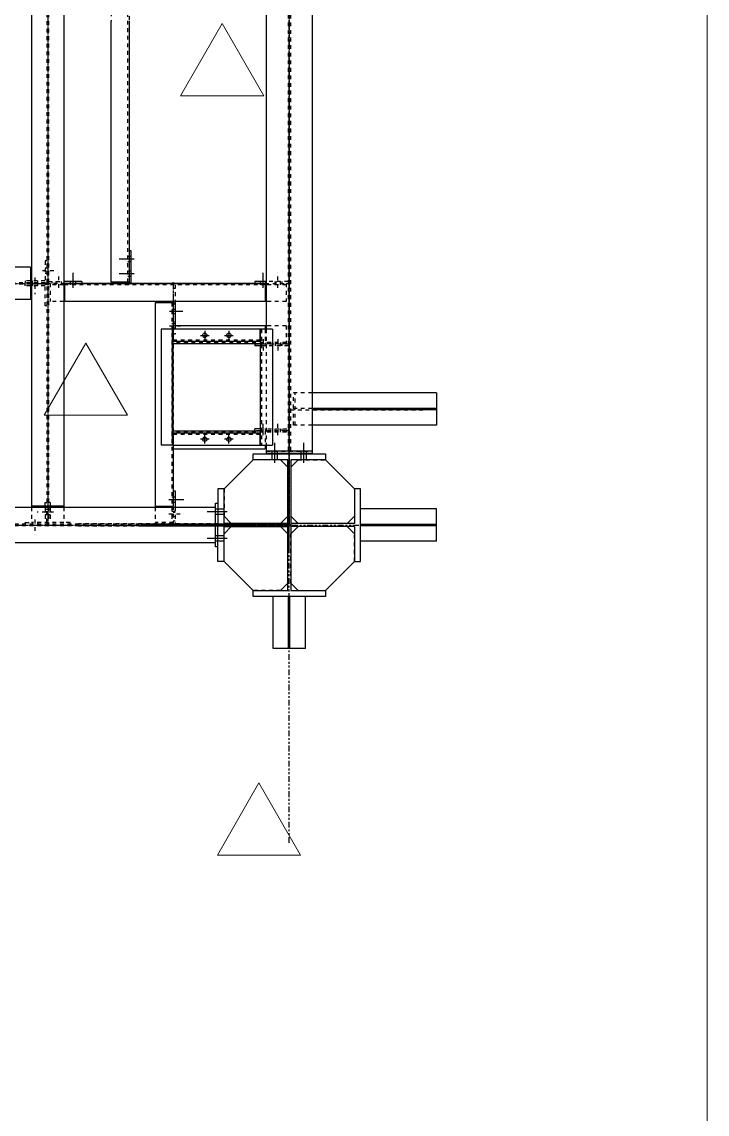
# Model space of a CAD drawing. Header units: inches. Extents: x 209270 to 234360, y -180214 to -150194.
# Drawn here: x 230814 to 234360, y -170061 to -164412 of the extents above; entities that cross this region are included whole.
import ezdxf

# ---------------------------------------------------------------- set-up
doc = ezdxf.new("R2010")
doc.units = ezdxf.units.IN
doc.header["$LTSCALE"] = 10
doc.header["$MEASUREMENT"] = 0
for name, pattern in [('CENTER', [2, 1.25, -0.25, 0.25, -0.25]), ('DXK_LINE_DOT2', [3.9198, 1.9599, -1.9599]), ('DXK_LINE_DOT5', [7.8785, 2.979, -0.9799, 0.9799, -0.9799, 0.9799, -0.9799])]:
    doc.linetypes.add(name, pattern=pattern)
for name, color, linetype in [('_STR_0', 2, 'Continuous'), ('_STR_1', 2, 'Continuous'), ('_STR_2', 2, 'Continuous'), ('_STR_4', 2, 'Continuous')]:
    doc.layers.add(name, color=color, linetype=linetype)
doc.layers.add('AM_VIEWS', color=1, linetype='Continuous', lineweight=0)
doc.layers.add('REV-C', color=3, linetype='Continuous', lineweight=18)

# ---------------------------------------------------------------- blocks, each defined once
blk = doc.blocks.new('A$Ca106b763')
at = {"layer": 'REV-C'}
blk.add_lwpolyline([(0, 373.2), (-215.5, 0), (215.5, 0)], close=True, dxfattribs=at)
blk = doc.blocks.new('GridLine-116860372-154899 - 114867')
at = {"layer": '_STR_2', "linetype": 'DXK_LINE_DOT5'}
blk.add_line((232197.6, -168657.1), (232197.6, -164889.2), dxfattribs=at)
blk = doc.blocks.new('GridLine-116860372-116904 - 114867')
at = {"layer": '_STR_2', "linetype": 'DXK_LINE_DOT5'}
blk.add_line((232197.6, -167130.5), (232197.6, -151923.3), dxfattribs=at)
blk = doc.blocks.new('GridLine-116860372-116905 - 114867')
at = {"layer": '_STR_2', "linetype": 'DXK_LINE_DOT5'}
blk.add_line((210782.4, -167014.2), (232759.1, -167014.2), dxfattribs=at)
blk = doc.blocks.new('Part-116860372-149982 - 114867')
at = {"layer": '_STR_1', "linetype": 'DXK_LINE_DOT2'}
blk.add_line((232566.3, -167097.4), (232566.3, -166930.9), dxfattribs=at)
at = {"layer": '_STR_2', "linetype": 'Continuous'}
for p, q in [((232960.1, -166930.9), (232566.3, -166930.9)), ((232960.1, -167097.4), (232960.1, -166930.9)), ((232960.1, -167010.6), (232566.3, -167010.6)), ((232960.1, -167017.7), (232566.3, -167017.7)), ((232897.6, -167017.7), (232897.6, -167010.6)), ((232960.1, -167097.4), (232566.3, -167097.4))]:
    blk.add_line(p, q, dxfattribs=at)
blk = doc.blocks.new('Part-116860372-114919 - 114867')
at = {"layer": '_STR_4', "linetype": 'Continuous'}
blk.add_hatch(color=256, dxfattribs=at).paths.add_polyline_path([(232197.6, -167019.2, -1), (232197.6, -167009.2, -1)])
at = {"layer": '_STR_2', "linetype": 'Continuous'}
for p, q in [((232010.1, -166645.4), (232385.1, -166645.4)), ((232010.1, -166676.7), (232010.1, -166645.4)), ((232189.4, -166676.7), (232010.1, -166676.7)), ((232189.4, -167351.7), (232189.4, -166676.7)), ((232385.1, -166676.7), (232205.7, -166676.7)), ((232205.7, -166676.7), (232205.7, -167351.7)), ((232385.1, -166645.4), (232385.1, -166676.7)), ((232010.1, -167382.9), (232010.1, -167351.7)), ((232010.1, -167351.7), (232189.4, -167351.7)), ((232205.7, -167351.7), (232385.1, -167351.7)), ((232385.1, -167351.7), (232385.1, -167382.9)), ((232385.1, -167382.9), (232010.1, -167382.9))]:
    blk.add_line(p, q, dxfattribs=at)
at = {"layer": '_STR_4', "linetype": 'CENTER'}
blk.add_line((232197.6, -167014.2), (232197.6, -167014.2), dxfattribs=at)
at = {"layer": '_STR_4', "linetype": 'Continuous'}
blk.add_circle((232197.6, -167014.2), 5, dxfattribs=at)
blk = doc.blocks.new('Part-116860372-114920 - 114867')
at = {"layer": '_STR_1', "linetype": 'DXK_LINE_DOT2'}
for p, q in [((231828.8, -167007.9), (231828.8, -167020.4)), ((232189.4, -167022.3), (232189.4, -167006))]:
    blk.add_line(p, q, dxfattribs=at)
at = {"layer": '_STR_2', "linetype": 'Continuous'}
for p, q in [((231860.1, -166826.7), (231828.8, -166826.7)), ((231828.8, -166826.7), (231828.8, -167007.9)), ((231860.1, -167006), (231860.1, -166826.7)), ((231828.8, -167201.7), (231828.8, -167020.4)), ((232189.4, -167006), (231860.1, -167006)), ((231860.1, -167201.7), (231860.1, -167022.3)), ((231860.1, -167022.3), (232189.4, -167022.3)), ((231860.1, -167201.7), (231828.8, -167201.7))]:
    blk.add_line(p, q, dxfattribs=at)
blk = doc.blocks.new('Part-116860372-114921 - 114867')
at = {"layer": '_STR_1', "linetype": 'DXK_LINE_DOT2'}
blk.add_line((232205.7, -167006), (232205.7, -167022.3), dxfattribs=at)
at = {"layer": '_STR_2', "linetype": 'Continuous'}
for p, q in [((232566.3, -166826.7), (232535.1, -166826.7)), ((232535.1, -166826.7), (232535.1, -167006)), ((232566.3, -167201.7), (232566.3, -166826.7)), ((232535.1, -167006), (232205.7, -167006)), ((232535.1, -167022.3), (232205.7, -167022.3)), ((232535.1, -167022.3), (232535.1, -167201.7)), ((232535.1, -167022.3), (232535.1, -167022.3)), ((232535.1, -167201.7), (232566.3, -167201.7))]:
    blk.add_line(p, q, dxfattribs=at)
blk = doc.blocks.new('Part-116860372-114922 - 114867')
at = {"layer": '_STR_4', "linetype": 'Continuous'}
for points in [[(228447.6, -167019.2, -1), (228447.6, -167009.2, -1)], [(232197.6, -167019.2, -1), (232197.6, -167009.2, -1)]]:
    blk.add_hatch(color=256, dxfattribs=at).paths.add_polyline_path(points)
at = {"layer": '_STR_1', "linetype": 'DXK_LINE_DOT2'}
for p, q in [((228830.1, -166922.7), (228830.1, -167020.4)), ((231815.1, -167010.2), (228830.1, -167010.2)), ((231815.1, -167018.1), (228830.1, -167018.1)), ((231815.1, -167020.4), (231815.1, -167007.9))]:
    blk.add_line(p, q, dxfattribs=at)
at = {"layer": '_STR_2', "linetype": 'Continuous'}
for p, q in [((228830.1, -166922.7), (228830.1, -167007.9)), ((231815.1, -166922.7), (228830.1, -166922.7)), ((231815.1, -167007.9), (231815.1, -166922.7)), ((228830.1, -167020.4), (228830.1, -167105.7)), ((231815.1, -167105.7), (231815.1, -167020.4)), ((231815.1, -167105.7), (228830.1, -167105.7))]:
    blk.add_line(p, q, dxfattribs=at)
at = {"layer": '_STR_4', "linetype": 'CENTER'}
blk.add_line((228447.6, -167014.2), (232197.6, -167014.2), dxfattribs=at)
at = {"layer": '_STR_4', "linetype": 'Continuous'}
for centre in [(228447.6, -167014.2), (232197.6, -167014.2)]:
    blk.add_circle(centre, 5, dxfattribs=at)
blk = doc.blocks.new('Bolt-116860372-115338 - 114867')
at = {"layer": '_STR_1', "linetype": 'DXK_LINE_DOT2'}
for p, q in [((230934, -165684.4), (230944, -165684.4)), ((230944, -165684.4), (230951.1, -165684.4)), ((230920.1, -165698.1), (230998.8, -165698.1)), ((230934, -165711.9), (230944, -165711.9)), ((230944, -165711.9), (230951.1, -165711.9))]:
    blk.add_line(p, q, dxfattribs=at)
blk = doc.blocks.new('Bolt-116860372-115841 - 114867')
at = {"layer": '_STR_2', "linetype": 'Continuous'}
for p, q in [((231369.4, -165625.4), (231362.3, -165625.4)), ((231379.4, -165625.4), (231369.4, -165625.4)), ((231395.7, -165639.2), (231316.9, -165639.2)), ((231369.4, -165652.9), (231362.3, -165652.9)), ((231379.4, -165652.9), (231369.4, -165652.9)), ((231395.7, -165714.2), (231316.9, -165714.2)), ((231369.4, -165700.4), (231362.3, -165700.4)), ((231369.4, -165727.9), (231362.3, -165727.9)), ((231379.4, -165700.4), (231369.4, -165700.4)), ((231379.4, -165727.9), (231369.4, -165727.9))]:
    blk.add_line(p, q, dxfattribs=at)
blk = doc.blocks.new('Part-116860372-114999 - 114867')
at = {"layer": '_STR_4', "linetype": 'Continuous'}
for points in [[(230947.6, -164006.7, -1), (230947.6, -163996.7, -1)], [(230947.6, -167019.2, -1), (230947.6, -167009.2, -1)]]:
    blk.add_hatch(color=256, dxfattribs=at).paths.add_polyline_path(points)
at = {"layer": '_STR_1', "linetype": 'DXK_LINE_DOT2'}
for p, q in [((230864.3, -164015.9), (230864.3, -164120.4)), ((231030.8, -164015.9), (230864.3, -164015.9)), ((230944, -164015.9), (230944, -166916.4)), ((230951.1, -164015.9), (230951.1, -166916.4)), ((231030.8, -164015.9), (231030.8, -164105.2)), ((230982.6, -164111.5), (230864.3, -164111.5)), ((230864.3, -166922.7), (230864.3, -167000.2)), ((230944, -167000.2), (230944, -166922.7)), ((230951.1, -166922.7), (230951.1, -167000.2)), ((231030.8, -166922.7), (231030.8, -167000.2)), ((231030.8, -167000.2), (230864.3, -167000.2))]:
    blk.add_line(p, q, dxfattribs=at)
at = {"layer": '_STR_2', "linetype": 'Continuous'}
for p, q in [((230864.3, -164120.4), (230864.3, -166922.7)), ((231030.8, -164111.5), (230982.6, -164111.5)), ((231030.8, -164105.2), (231030.8, -166922.7)), ((231030.8, -166916.4), (230864.3, -166916.4)), ((230944, -166916.4), (230944, -166922.7)), ((230951.1, -166916.4), (230951.1, -166922.7))]:
    blk.add_line(p, q, dxfattribs=at)
at = {"layer": '_STR_4', "linetype": 'CENTER'}
blk.add_line((230947.6, -164001.7), (230947.6, -167014.2), dxfattribs=at)
at = {"layer": '_STR_4', "linetype": 'Continuous'}
for centre in [(230947.6, -164001.7), (230947.6, -167014.2)]:
    blk.add_circle(centre, 5, dxfattribs=at)
blk = doc.blocks.new('Part-116860372-115005 - 114867')
at = {"layer": '_STR_4', "linetype": 'Continuous'}
blk.add_hatch(color=256, dxfattribs=at).paths.add_polyline_path([(232197.6, -167019.2, -1), (232197.6, -167009.2, -1)])
at = {"layer": '_STR_1', "linetype": 'DXK_LINE_DOT2'}
for p, q in [((232191.7, -158613.4), (232191.7, -166631.7)), ((232203.4, -158613.4), (232203.4, -166631.7)), ((232078.8, -166001.7), (232078.8, -166601.7))]:
    blk.add_line(p, q, dxfattribs=at)
at = {"layer": '_STR_2', "linetype": 'Continuous'}
for p, q in [((232078.8, -164120.4), (232078.8, -166001.7)), ((232316.3, -164120.4), (232316.3, -166631.7)), ((232078.8, -166601.7), (232078.8, -166631.7)), ((232316.3, -166631.7), (232078.8, -166631.7))]:
    blk.add_line(p, q, dxfattribs=at)
at = {"layer": '_STR_4', "linetype": 'CENTER'}
blk.add_line((232197.6, -158264.2), (232197.6, -167014.2), dxfattribs=at)
at = {"layer": '_STR_4', "linetype": 'Continuous'}
blk.add_circle((232197.6, -167014.2), 5, dxfattribs=at)
blk = doc.blocks.new('Part-116860372-115019 - 114867')
at = {"layer": '_STR_4', "linetype": 'Continuous'}
for points in [[(229697.6, -165769.2, -1), (229697.6, -165759.2, -1)], [(230947.6, -165769.2, -1), (230947.6, -165759.2, -1)]]:
    blk.add_hatch(color=256, dxfattribs=at).paths.add_polyline_path(points)
at = {"layer": '_STR_1', "linetype": 'DXK_LINE_DOT2'}
for p, q in [((230478.7, -165680.9), (230041.2, -165680.9)), ((229711.1, -165760.6), (229711.1, -165767.7)), ((229780.8, -165760.6), (229711.1, -165760.6)), ((229780.8, -165767.7), (229711.1, -165767.7)), ((230858.1, -165760.6), (229787.1, -165760.6)), ((230858.1, -165767.7), (229787.1, -165767.7)), ((230934, -165760.6), (230864.3, -165760.6)), ((230934, -165767.7), (230864.3, -165767.7)), ((230934, -165760.6), (230934, -165767.7)), ((230478.7, -165847.4), (230041.2, -165847.4))]:
    blk.add_line(p, q, dxfattribs=at)
at = {"layer": '_STR_2', "linetype": 'Continuous'}
for p, q in [((229787.1, -165680.9), (229787.1, -165847.4)), ((230041.2, -165680.9), (229787.1, -165680.9)), ((230858.1, -165680.9), (230478.7, -165680.9)), ((230858.1, -165680.9), (230858.1, -165847.4)), ((229787.1, -165760.6), (229780.8, -165760.6)), ((229787.1, -165767.7), (229780.8, -165767.7)), ((230864.3, -165760.6), (230858.1, -165760.6)), ((230864.3, -165767.7), (230858.1, -165767.7)), ((230041.2, -165847.4), (229787.1, -165847.4)), ((230858.1, -165847.4), (230478.7, -165847.4))]:
    blk.add_line(p, q, dxfattribs=at)
at = {"layer": '_STR_4', "linetype": 'CENTER'}
blk.add_line((229697.6, -165764.2), (230947.6, -165764.2), dxfattribs=at)
at = {"layer": '_STR_4', "linetype": 'Continuous'}
for centre in [(229697.6, -165764.2), (230947.6, -165764.2)]:
    blk.add_circle(centre, 5, dxfattribs=at)
blk = doc.blocks.new('Bolt-116860372-115392 - 114867')
at = {"layer": '_STR_2', "linetype": 'Continuous'}
for p, q in [((232108.8, -166644.2), (232108.8, -166631.7)), ((232108.8, -166644.2), (232108.8, -166631.7)), ((232108.8, -166644.2), (232108.8, -166631.7)), ((232108.8, -166644.2), (232108.8, -166631.7)), ((232108.8, -166644.2), (232108.8, -166631.7)), ((232108.8, -166644.2), (232108.8, -166631.7)), ((232122.6, -166692.9), (232122.6, -166589.2)), ((232122.6, -166692.9), (232122.6, -166589.2)), ((232122.6, -166692.9), (232122.6, -166589.2)), ((232122.6, -166692.9), (232122.6, -166589.2)), ((232122.6, -166692.9), (232122.6, -166589.2)), ((232122.6, -166692.9), (232122.6, -166589.2)), ((232136.3, -166644.2), (232136.3, -166631.7)), ((232136.3, -166644.2), (232136.3, -166631.7)), ((232136.3, -166644.2), (232136.3, -166631.7)), ((232136.3, -166644.2), (232136.3, -166631.7)), ((232136.3, -166644.2), (232136.3, -166631.7)), ((232136.3, -166644.2), (232136.3, -166631.7)), ((232258.8, -166644.2), (232258.8, -166631.7)), ((232258.8, -166644.2), (232258.8, -166631.7)), ((232258.8, -166644.2), (232258.8, -166631.7)), ((232258.8, -166644.2), (232258.8, -166631.7)), ((232258.8, -166644.2), (232258.8, -166631.7)), ((232258.8, -166644.2), (232258.8, -166631.7)), ((232272.6, -166692.9), (232272.6, -166589.2)), ((232272.6, -166692.9), (232272.6, -166589.2)), ((232272.6, -166692.9), (232272.6, -166589.2)), ((232272.6, -166692.9), (232272.6, -166589.2)), ((232272.6, -166692.9), (232272.6, -166589.2)), ((232272.6, -166692.9), (232272.6, -166589.2)), ((232286.3, -166644.2), (232286.3, -166631.7)), ((232286.3, -166644.2), (232286.3, -166631.7)), ((232286.3, -166644.2), (232286.3, -166631.7)), ((232286.3, -166644.2), (232286.3, -166631.7)), ((232286.3, -166644.2), (232286.3, -166631.7)), ((232286.3, -166644.2), (232286.3, -166631.7)), ((232108.8, -166676.7), (232108.8, -166645.4)), ((232108.8, -166676.7), (232108.8, -166645.4)), ((232108.8, -166676.7), (232108.8, -166645.4)), ((232108.8, -166676.7), (232108.8, -166645.4)), ((232108.8, -166676.7), (232108.8, -166645.4)), ((232108.8, -166676.7), (232108.8, -166645.4)), ((232136.3, -166676.7), (232136.3, -166645.4)), ((232136.3, -166676.7), (232136.3, -166645.4)), ((232136.3, -166676.7), (232136.3, -166645.4)), ((232136.3, -166676.7), (232136.3, -166645.4)), ((232136.3, -166676.7), (232136.3, -166645.4)), ((232136.3, -166676.7), (232136.3, -166645.4)), ((232258.8, -166676.7), (232258.8, -166645.4)), ((232258.8, -166676.7), (232258.8, -166645.4)), ((232258.8, -166676.7), (232258.8, -166645.4)), ((232258.8, -166676.7), (232258.8, -166645.4)), ((232258.8, -166676.7), (232258.8, -166645.4)), ((232258.8, -166676.7), (232258.8, -166645.4)), ((232286.3, -166676.7), (232286.3, -166645.4)), ((232286.3, -166676.7), (232286.3, -166645.4)), ((232286.3, -166676.7), (232286.3, -166645.4)), ((232286.3, -166676.7), (232286.3, -166645.4)), ((232286.3, -166676.7), (232286.3, -166645.4)), ((232286.3, -166676.7), (232286.3, -166645.4))]:
    blk.add_line(p, q, dxfattribs=at)
blk = doc.blocks.new('Part-116860372-115027 - 114867')
at = {"layer": '_STR_4', "linetype": 'Continuous'}
for points in [[(230947.6, -165769.2, -1), (230947.6, -165759.2, -1)], [(232197.6, -165769.2, -1), (232197.6, -165759.2, -1)]]:
    blk.add_hatch(color=256, dxfattribs=at).paths.add_polyline_path(points)
at = {"layer": '_STR_1', "linetype": 'DXK_LINE_DOT2'}
for p, q in [((230961.1, -165764.2), (230961.1, -165857.9)), ((231037.1, -165764.2), (230961.1, -165764.2)), ((231030.8, -165771.3), (230961.1, -165771.3)), ((232072.6, -165771.3), (231037.1, -165771.3)), ((232072.6, -165764.2), (232181.7, -165764.2)), ((232181.7, -165771.3), (232078.8, -165771.3)), ((232181.7, -165764.2), (232181.7, -165857.9)), ((231030.8, -165857.9), (230961.1, -165857.9)), ((232181.7, -165857.9), (232078.8, -165857.9))]:
    blk.add_line(p, q, dxfattribs=at)
at = {"layer": '_STR_2', "linetype": 'Continuous'}
for p, q in [((231037.1, -165771.3), (231030.8, -165771.3)), ((232072.6, -165764.2), (231037.1, -165764.2)), ((231037.1, -165857.9), (231037.1, -165764.2)), ((232072.6, -165764.2), (232072.6, -165857.9)), ((232078.8, -165771.3), (232072.6, -165771.3)), ((232078.8, -165857.9), (231030.8, -165857.9))]:
    blk.add_line(p, q, dxfattribs=at)
at = {"layer": '_STR_4', "linetype": 'CENTER'}
for p, q in [((230947.6, -165764.2), (230961.1, -165764.2)), ((231037.1, -165764.2), (232072.6, -165764.2)), ((232181.7, -165764.2), (232197.6, -165764.2))]:
    blk.add_line(p, q, dxfattribs=at)
at = {"layer": '_STR_4', "linetype": 'Continuous'}
for centre in [(230947.6, -165764.2), (232197.6, -165764.2)]:
    blk.add_circle(centre, 5, dxfattribs=at)
blk = doc.blocks.new('Part-116860372-115028 - 114867')
at = {"layer": '_STR_4', "linetype": 'Continuous'}
for points in [[(231597.6, -165769.2, -1), (231597.6, -165759.2, -1)], [(231597.6, -167019.2, -1), (231597.6, -167009.2, -1)]]:
    blk.add_hatch(color=256, dxfattribs=at).paths.add_polyline_path(points)
at = {"layer": '_STR_1', "linetype": 'DXK_LINE_DOT2'}
for p, q in [((231590.4, -165864.2), (231590.4, -166916.4)), ((231597.6, -166001.7), (231597.6, -166601.7)), ((231503.8, -166922.7), (231503.8, -167000.2)), ((231590.4, -166922.7), (231590.4, -167000.2)), ((231597.6, -166916.4), (231597.6, -167000.2)), ((231597.6, -167000.2), (231503.8, -167000.2))]:
    blk.add_line(p, q, dxfattribs=at)
at = {"layer": '_STR_2', "linetype": 'Continuous'}
for p, q in [((231503.8, -165864.2), (231503.8, -166922.7)), ((231597.6, -165864.2), (231503.8, -165864.2)), ((231597.6, -165864.2), (231597.6, -166001.7)), ((231597.6, -166601.7), (231597.6, -166916.4)), ((231503.8, -166916.4), (231597.6, -166916.4)), ((231590.4, -166916.4), (231590.4, -166922.7))]:
    blk.add_line(p, q, dxfattribs=at)
at = {"layer": '_STR_4', "linetype": 'CENTER'}
for p, q in [((231597.6, -165764.2), (231597.6, -166001.7)), ((231597.6, -166601.7), (231597.6, -166916.4)), ((231597.6, -167000.2), (231597.6, -167014.2))]:
    blk.add_line(p, q, dxfattribs=at)
at = {"layer": '_STR_4', "linetype": 'Continuous'}
for centre in [(231597.6, -165764.2), (231597.6, -167014.2)]:
    blk.add_circle(centre, 5, dxfattribs=at)
blk = doc.blocks.new('Part-116860372-115101 - 114867')
at = {"layer": '_STR_4', "linetype": 'Continuous'}
for points in [[(231369.4, -164006.7, -1), (231369.4, -163996.7, -1)], [(231369.4, -165769.2, -1), (231369.4, -165759.2, -1)]]:
    blk.add_hatch(color=256, dxfattribs=at).paths.add_polyline_path(points)
at = {"layer": '_STR_1', "linetype": 'DXK_LINE_DOT2'}
for p, q in [((231369.4, -164015.9), (231275.7, -164015.9)), ((231275.7, -164015.9), (231275.7, -164111.5)), ((231362.3, -164015.9), (231362.3, -164105.2)), ((231369.4, -164015.9), (231369.4, -164265.4)), ((231362.3, -165757.9), (231362.3, -164111.5)), ((231275.7, -164245.4), (231275.7, -164407.9)), ((231369.4, -164265.4), (231369.4, -164407.9))]:
    blk.add_line(p, q, dxfattribs=at)
at = {"layer": '_STR_2', "linetype": 'Continuous'}
for p, q in [((231275.7, -164105.2), (231275.7, -164245.4)), ((231369.4, -164111.5), (231275.7, -164111.5)), ((231362.3, -164105.2), (231362.3, -164111.5)), ((231369.4, -164111.5), (231369.4, -164245.4)), ((231275.7, -165757.9), (231275.7, -164407.9)), ((231369.4, -164407.9), (231369.4, -165757.9)), ((231369.4, -165757.9), (231275.7, -165757.9))]:
    blk.add_line(p, q, dxfattribs=at)
at = {"layer": '_STR_4', "linetype": 'CENTER'}
for p, q in [((231369.4, -164001.7), (231369.4, -164015.9)), ((231369.4, -164407.9), (231369.4, -165764.2))]:
    blk.add_line(p, q, dxfattribs=at)
at = {"layer": '_STR_4', "linetype": 'Continuous'}
for centre in [(231369.4, -164001.7), (231369.4, -165764.2)]:
    blk.add_circle(centre, 5, dxfattribs=at)
blk = doc.blocks.new('Part-116860372-115315 - 114867')
at = {"layer": '_STR_1', "linetype": 'DXK_LINE_DOT2'}
for p, q in [((230934, -166916.4), (230934, -166897.7)), ((230934, -166897.7), (230944, -166897.7)), ((230934, -166922.7), (230934, -167000.2)), ((230944, -166916.4), (230944, -166922.7)), ((230831.5, -167010.2), (230831.5, -167000.2)), ((230831.5, -167000.2), (230864.3, -167000.2)), ((230944, -167000.2), (230944, -167010.2))]:
    blk.add_line(p, q, dxfattribs=at)
at = {"layer": '_STR_2', "linetype": 'Continuous'}
blk.add_line((230934, -166916.4), (230934, -166922.7), dxfattribs=at)
blk = doc.blocks.new('Part-116860372-115316 - 114867')
at = {"layer": '_STR_1', "linetype": 'DXK_LINE_DOT2'}
for p, q in [((230961.1, -166897.7), (230951.1, -166897.7)), ((230951.1, -166916.4), (230951.1, -166922.7)), ((230961.1, -166897.7), (230961.1, -166916.4)), ((230961.1, -166922.7), (230961.1, -167000.2)), ((230951.1, -167000.2), (230951.1, -167010.2)), ((231063.6, -167000.2), (231030.8, -167000.2)), ((231063.6, -167010.2), (231063.6, -167000.2))]:
    blk.add_line(p, q, dxfattribs=at)
at = {"layer": '_STR_2', "linetype": 'Continuous'}
blk.add_line((230961.1, -166916.4), (230961.1, -166922.7), dxfattribs=at)
blk = doc.blocks.new('Bolt-116860372-115317 - 114867')
at = {"layer": '_STR_1', "linetype": 'DXK_LINE_DOT2'}
for p, q in [((230977.4, -166947.7), (230892.4, -166947.7)), ((230944, -166934), (230934, -166934)), ((230944, -166961.5), (230934, -166961.5)), ((230951.1, -166934), (230944, -166934)), ((230951.1, -166961.5), (230944, -166961.5)), ((230961.1, -166934), (230951.1, -166934)), ((230961.1, -166961.5), (230951.1, -166961.5))]:
    blk.add_line(p, q, dxfattribs=at)
blk = doc.blocks.new('Part-116860372-115323 - 114867')
at = {"layer": '_STR_1', "linetype": 'DXK_LINE_DOT2'}
for p, q in [((230831.5, -165777.7), (230831.5, -165767.7)), ((230858.1, -165777.7), (230831.5, -165777.7)), ((230858.1, -165767.7), (230864.3, -165767.7)), ((230934, -165777.7), (230864.3, -165777.7)), ((230934, -165767.7), (230944, -165767.7)), ((230934, -165880.2), (230934, -165777.7)), ((230944, -165880.2), (230934, -165880.2))]:
    blk.add_line(p, q, dxfattribs=at)
at = {"layer": '_STR_2', "linetype": 'Continuous'}
blk.add_line((230864.3, -165777.7), (230858.1, -165777.7), dxfattribs=at)
blk = doc.blocks.new('Part-116860372-115324 - 114867')
at = {"layer": '_STR_1', "linetype": 'DXK_LINE_DOT2'}
for p, q in [((230944, -165648.1), (230934, -165648.1)), ((230934, -165648.1), (230934, -165750.6)), ((230831.5, -165750.6), (230831.5, -165760.6)), ((230858.1, -165750.6), (230831.5, -165750.6)), ((230858.1, -165760.6), (230864.3, -165760.6)), ((230934, -165750.6), (230864.3, -165750.6)), ((230934, -165760.6), (230944, -165760.6))]:
    blk.add_line(p, q, dxfattribs=at)
at = {"layer": '_STR_2', "linetype": 'Continuous'}
blk.add_line((230864.3, -165750.6), (230858.1, -165750.6), dxfattribs=at)
blk = doc.blocks.new('Bolt-116860372-115325 - 114867')
at = {"layer": '_STR_1', "linetype": 'DXK_LINE_DOT2'}
for p, q in [((230881.5, -165734.4), (230881.5, -165819.4)), ((230867.8, -165750.6), (230867.8, -165760.6)), ((230867.8, -165760.6), (230867.8, -165767.7)), ((230867.8, -165767.7), (230867.8, -165777.7)), ((230895.3, -165750.6), (230895.3, -165760.6)), ((230895.3, -165760.6), (230895.3, -165767.7)), ((230895.3, -165767.7), (230895.3, -165777.7))]:
    blk.add_line(p, q, dxfattribs=at)
blk = doc.blocks.new('Bolt-116860372-115337 - 114867')
at = {"layer": '_STR_1', "linetype": 'DXK_LINE_DOT2'}
for p, q in [((230867.8, -167000.2), (230867.8, -167010.2)), ((230867.8, -167010.2), (230867.8, -167018.1)), ((230881.5, -166985.9), (230881.5, -167064.7)), ((230895.3, -167000.2), (230895.3, -167010.2)), ((230895.3, -167010.2), (230895.3, -167018.1))]:
    blk.add_line(p, q, dxfattribs=at)
blk = doc.blocks.new('Part-116860372-115391 - 114867')
at = {"layer": '_STR_1', "linetype": 'DXK_LINE_DOT2'}
blk.add_line((232078.8, -166631.7), (232316.3, -166631.7), dxfattribs=at)
at = {"layer": '_STR_2', "linetype": 'Continuous'}
for p, q in [((232078.8, -166631.7), (232078.8, -166644.2)), ((232316.3, -166644.2), (232078.8, -166644.2)), ((232316.3, -166631.7), (232316.3, -166644.2))]:
    blk.add_line(p, q, dxfattribs=at)
blk = doc.blocks.new('Bolt-116860372-116775 - 114867')
at = {"layer": '_STR_2', "linetype": 'Continuous'}
for p, q in [((231782.6, -166570.4), (231737.6, -166570.4)), ((231760.1, -166592.9), (231760.1, -166547.9)), ((231907.6, -166570.4), (231862.6, -166570.4)), ((231885.1, -166592.9), (231885.1, -166547.9))]:
    blk.add_line(p, q, dxfattribs=at)
for centre in [(231760.1, -166570.4), (231885.1, -166570.4)]:
    blk.add_circle(centre, 11.2, dxfattribs=at)
blk = doc.blocks.new('Bolt-116860372-115831 - 114867')
at = {"layer": '_STR_1', "linetype": 'DXK_LINE_DOT2'}
for p, q in [((232138, -165787.5), (232138, -165708.8)), ((232124.2, -165764.2), (232124.2, -165754.2)), ((232124.2, -165771.3), (232124.2, -165764.2)), ((232151.7, -165764.2), (232151.7, -165754.2)), ((232151.7, -165771.3), (232151.7, -165764.2))]:
    blk.add_line(p, q, dxfattribs=at)
at = {"layer": '_STR_2', "linetype": 'Continuous'}
for p, q in [((232063, -165787.5), (232063, -165708.8)), ((232049.2, -165764.2), (232049.2, -165754.2)), ((232049.2, -165771.3), (232049.2, -165764.2)), ((232076.7, -165764.2), (232076.7, -165754.2)), ((232076.7, -165771.3), (232076.7, -165764.2))]:
    blk.add_line(p, q, dxfattribs=at)
blk = doc.blocks.new('Part-116860372-115835 - 114867')
at = {"layer": '_STR_1', "linetype": 'DXK_LINE_DOT2'}
for p, q in [((231607.6, -165789.9), (231597.6, -165789.9)), ((231607.6, -165771.3), (231607.6, -165857.9)), ((231597.6, -165857.9), (231607.6, -165857.9)), ((231607.6, -165870.4), (231607.6, -165860.3)), ((231607.6, -165964.2), (231597.6, -165964.2)), ((231607.6, -165982.9), (231607.6, -166026.7)), ((231607.6, -166026.7), (231597.6, -166026.7))]:
    blk.add_line(p, q, dxfattribs=at)
at = {"layer": '_STR_2', "linetype": 'Continuous'}
for p, q in [((231597.6, -165857.9), (231597.6, -165863.1)), ((231597.6, -165863.1), (231597.6, -165864.2)), ((231597.6, -165870.4), (231607.6, -165870.4)), ((231607.6, -165857.9), (231607.6, -165858.5)), ((231607.6, -165858.5), (231607.6, -165870.4)), ((231607.6, -165870.4), (231607.6, -165982.9))]:
    blk.add_line(p, q, dxfattribs=at)
blk = doc.blocks.new('Part-116860372-115828 - 114867')
at = {"layer": '_STR_1', "linetype": 'DXK_LINE_DOT2'}
for p, q in [((230951.1, -165754.2), (231030.8, -165754.2)), ((230969.9, -165754.2), (230969.9, -165764.2)), ((231030.8, -165754.2), (231030.8, -165764.2))]:
    blk.add_line(p, q, dxfattribs=at)
at = {"layer": '_STR_2', "linetype": 'Continuous'}
for p, q in [((231123.6, -165754.2), (231030.8, -165754.2)), ((231037.1, -165764.2), (231030.8, -165764.2)), ((231123.6, -165754.2), (231123.6, -165764.2))]:
    blk.add_line(p, q, dxfattribs=at)
blk = doc.blocks.new('Part-116860372-115829 - 114867')
at = {"layer": '_STR_1', "linetype": 'DXK_LINE_DOT2'}
for p, q in [((232191.7, -165754.2), (232078.8, -165754.2)), ((232129.2, -165764.2), (232129.2, -165754.2)), ((232160.5, -165764.2), (232160.5, -165754.2)), ((232191.7, -165754.2), (232191.7, -165764.2))]:
    blk.add_line(p, q, dxfattribs=at)
at = {"layer": '_STR_2', "linetype": 'Continuous'}
for p, q in [((232078.8, -165754.2), (232019.2, -165754.2)), ((232019.2, -165754.2), (232019.2, -165764.2)), ((232078.8, -165764.2), (232072.6, -165764.2))]:
    blk.add_line(p, q, dxfattribs=at)
blk = doc.blocks.new('Bolt-116860372-115830 - 114867')
at = {"layer": '_STR_1', "linetype": 'DXK_LINE_DOT2'}
for p, q in [((231004.9, -165787.5), (231004.9, -165708.8)), ((230991.1, -165764.2), (230991.1, -165754.2)), ((230991.1, -165771.3), (230991.1, -165764.2)), ((231018.6, -165764.2), (231018.6, -165754.2)), ((231018.6, -165771.3), (231018.6, -165764.2))]:
    blk.add_line(p, q, dxfattribs=at)
at = {"layer": '_STR_2', "linetype": 'Continuous'}
for p, q in [((231079.9, -165787.5), (231079.9, -165708.8)), ((231066.1, -165764.2), (231066.1, -165754.2)), ((231066.1, -165771.3), (231066.1, -165764.2)), ((231093.6, -165764.2), (231093.6, -165754.2)), ((231093.6, -165771.3), (231093.6, -165764.2))]:
    blk.add_line(p, q, dxfattribs=at)
blk = doc.blocks.new('Part-116860372-115832 - 114867')
at = {"layer": '_STR_1', "linetype": 'DXK_LINE_DOT2'}
for p, q in [((231607.6, -166922.7), (231607.6, -167010.2)), ((231597.6, -166947.7), (231607.6, -166947.7)), ((231597.6, -166991.5), (231607.6, -166991.5))]:
    blk.add_line(p, q, dxfattribs=at)
at = {"layer": '_STR_2', "linetype": 'Continuous'}
for p, q in [((231597.6, -166837.7), (231607.6, -166837.7)), ((231607.6, -166837.7), (231607.6, -166922.7)), ((231597.6, -166916.4), (231597.6, -166922.7))]:
    blk.add_line(p, q, dxfattribs=at)
blk = doc.blocks.new('Bolt-116860372-115833 - 114867')
at = {"layer": '_STR_1', "linetype": 'DXK_LINE_DOT2'}
for p, q in [((231574.2, -166956.5), (231652.9, -166956.5)), ((231590.4, -166942.7), (231597.6, -166942.7)), ((231590.4, -166970.2), (231597.6, -166970.2)), ((231597.6, -166942.7), (231607.6, -166942.7)), ((231597.6, -166970.2), (231607.6, -166970.2))]:
    blk.add_line(p, q, dxfattribs=at)
at = {"layer": '_STR_2', "linetype": 'Continuous'}
for p, q in [((231590.4, -166867.7), (231597.6, -166867.7)), ((231597.6, -166867.7), (231607.6, -166867.7)), ((231574.2, -166881.5), (231652.9, -166881.5)), ((231590.4, -166895.2), (231597.6, -166895.2)), ((231597.6, -166895.2), (231607.6, -166895.2))]:
    blk.add_line(p, q, dxfattribs=at)
blk = doc.blocks.new('Bolt-116860372-115836 - 114867')
at = {"layer": '_STR_1', "linetype": 'DXK_LINE_DOT2'}
for p, q in [((231577.9, -165982.9), (231646.7, -165982.9)), ((231590.4, -165971.7), (231597.6, -165971.7)), ((231590.4, -165994.2), (231597.6, -165994.2)), ((231597.6, -165971.7), (231607.6, -165971.7)), ((231597.6, -165994.2), (231607.6, -165994.2))]:
    blk.add_line(p, q, dxfattribs=at)
at = {"layer": '_STR_2', "linetype": 'Continuous'}
for p, q in [((231577.9, -165907.9), (231646.7, -165907.9)), ((231590.4, -165896.7), (231597.6, -165896.7)), ((231597.6, -165896.7), (231607.6, -165896.7)), ((231590.4, -165919.2), (231597.6, -165919.2)), ((231597.6, -165919.2), (231607.6, -165919.2))]:
    blk.add_line(p, q, dxfattribs=at)
blk = doc.blocks.new('Part-116860372-115840 - 114867')
at = {"layer": '_STR_2', "linetype": 'Continuous'}
for p, q in [((231379.4, -165595.4), (231369.4, -165595.4)), ((231379.4, -165764.2), (231379.4, -165595.4)), ((231369.4, -165757.9), (231369.4, -165764.2))]:
    blk.add_line(p, q, dxfattribs=at)
blk = doc.blocks.new('Bolt-116860372-149998 - 114867')
at = {"layer": '_STR_1', "linetype": 'DXK_LINE_DOT2'}
for p, q in [((232049.2, -166069.5), (232049.2, -166076.7)), ((232049.2, -166076.7), (232049.2, -166086.7)), ((232062.9, -166053.3), (232062.9, -166132)), ((232076.7, -166069.5), (232076.7, -166076.7)), ((232076.7, -166076.7), (232076.7, -166086.7)), ((232124.2, -166069.5), (232124.2, -166076.7)), ((232124.2, -166076.7), (232124.2, -166086.7)), ((232137.9, -166053.3), (232137.9, -166132)), ((232151.7, -166069.5), (232151.7, -166076.7)), ((232151.7, -166076.7), (232151.7, -166086.7))]:
    blk.add_line(p, q, dxfattribs=at)
blk = doc.blocks.new('Bolt-116860372-116776 - 114867')
at = {"layer": '_STR_2', "linetype": 'Continuous'}
for p, q in [((231760.1, -166010.4), (231760.1, -166055.4)), ((231885.1, -166010.4), (231885.1, -166055.4)), ((231737.6, -166032.9), (231782.6, -166032.9)), ((231862.6, -166032.9), (231907.6, -166032.9))]:
    blk.add_line(p, q, dxfattribs=at)
for centre in [(231760.1, -166032.9), (231885.1, -166032.9)]:
    blk.add_circle(centre, 11.3, dxfattribs=at)
blk = doc.blocks.new('Part-116860372-116770 - 114867')
at = {"layer": '_STR_1', "linetype": 'DXK_LINE_DOT2'}
for p, q in [((232047.6, -166526.7), (232019.2, -166526.7)), ((232047.6, -166516.7), (232191.7, -166516.7)), ((232112, -166526.7), (232112, -166516.7)), ((232160.4, -166526.7), (232160.4, -166516.7)), ((232191.7, -166526.7), (232181.7, -166526.7)), ((232191.7, -166516.7), (232191.7, -166526.7))]:
    blk.add_line(p, q, dxfattribs=at)
at = {"layer": '_STR_2', "linetype": 'Continuous'}
for p in [(232019.2, -166526.7), (232047.6, -166516.7)]:
    blk.add_line(p, (232019.2, -166516.7), dxfattribs=at)
blk = doc.blocks.new('Part-116860372-116768 - 114867')
at = {"layer": '_STR_1', "linetype": 'DXK_LINE_DOT2'}
blk.add_line((231591.3, -166001.7), (231591.3, -166601.7), dxfattribs=at)
at = {"layer": '_STR_2', "linetype": 'Continuous'}
for p, q in [((231535.1, -166001.7), (231535.1, -166601.7)), ((231597.6, -166001.7), (231535.1, -166001.7)), ((231597.6, -166601.7), (231597.6, -166001.7)), ((231597.6, -166601.7), (231535.1, -166601.7))]:
    blk.add_line(p, q, dxfattribs=at)
blk = doc.blocks.new('Bolt-116860372-116808 - 114867')
at = {"layer": '_STR_2', "linetype": 'Continuous'}
for p, q in [((231876.3, -166945.4), (231772.6, -166945.4)), ((231876.3, -166945.4), (231772.6, -166945.4)), ((231827.6, -166931.7), (231815.1, -166931.7)), ((231827.6, -166931.7), (231815.1, -166931.7)), ((231827.6, -166959.2), (231815.1, -166959.2)), ((231827.6, -166959.2), (231815.1, -166959.2)), ((231860.1, -166931.7), (231828.8, -166931.7)), ((231860.1, -166931.7), (231828.8, -166931.7)), ((231860.1, -166959.2), (231828.8, -166959.2)), ((231860.1, -166959.2), (231828.8, -166959.2)), ((231876.3, -167082.9), (231772.6, -167082.9)), ((231876.3, -167082.9), (231772.6, -167082.9)), ((231827.6, -167069.2), (231815.1, -167069.2)), ((231827.6, -167069.2), (231815.1, -167069.2)), ((231827.6, -167096.7), (231815.1, -167096.7)), ((231827.6, -167096.7), (231815.1, -167096.7)), ((231860.1, -167069.2), (231828.8, -167069.2)), ((231860.1, -167069.2), (231828.8, -167069.2)), ((231860.1, -167096.7), (231828.8, -167096.7)), ((231860.1, -167096.7), (231828.8, -167096.7))]:
    blk.add_line(p, q, dxfattribs=at)
blk = doc.blocks.new('Part-116860372-116767 - 114867')
at = {"layer": '_STR_1', "linetype": 'DXK_LINE_DOT2'}
blk.add_line((232047.6, -166057.9), (231597.6, -166057.9), dxfattribs=at)
at = {"layer": '_STR_2', "linetype": 'Continuous'}
for p, q in [((232047.6, -166001.7), (231597.6, -166001.7)), ((231597.6, -166001.7), (231597.6, -166064.2)), ((232047.6, -166064.2), (232047.6, -166001.7)), ((232047.6, -166064.2), (231597.6, -166064.2))]:
    blk.add_line(p, q, dxfattribs=at)
blk = doc.blocks.new('Part-116860372-116807 - 114867')
at = {"layer": '_STR_1', "linetype": 'DXK_LINE_DOT2'}
for p, q in [((231815.1, -167007.9), (231815.1, -166922.7)), ((231815.1, -167105.7), (231815.1, -167020.4)), ((231827.6, -167020.4), (231827.6, -167007.9))]:
    blk.add_line(p, q, dxfattribs=at)
at = {"layer": '_STR_2', "linetype": 'Continuous'}
for p, q in [((231815.1, -166922.7), (231815.1, -166901.7)), ((231815.1, -166901.7), (231827.6, -166901.7)), ((231827.6, -166901.7), (231827.6, -167007.9)), ((231827.6, -167126.7), (231827.6, -167020.4)), ((231815.1, -167126.7), (231815.1, -167105.7)), ((231827.6, -167126.7), (231815.1, -167126.7))]:
    blk.add_line(p, q, dxfattribs=at)
blk = doc.blocks.new('Part-116860372-116761 - 114867')
at = {"layer": '_STR_1', "linetype": 'DXK_LINE_DOT2'}
for p, q in [((232072.6, -166001.7), (232072.6, -166076.7)), ((232181.7, -165982.9), (232078.8, -165982.9)), ((232181.7, -165982.9), (232181.7, -166076.7)), ((232181.7, -166069.5), (231597.6, -166069.5)), ((232181.7, -166076.7), (232047.6, -166076.7))]:
    blk.add_line(p, q, dxfattribs=at)
at = {"layer": '_STR_2', "linetype": 'Continuous'}
for p, q in [((232078.8, -165982.9), (231597.6, -165982.9)), ((231597.6, -165982.9), (231597.6, -166001.7)), ((232072.6, -165982.9), (232072.6, -166001.7)), ((232047.6, -166076.7), (231597.6, -166076.7))]:
    blk.add_line(p, q, dxfattribs=at)
blk = doc.blocks.new('Part-116860372-116762 - 114867')
at = {"layer": '_STR_1', "linetype": 'DXK_LINE_DOT2'}
blk.add_line((232053.8, -166001.7), (232053.8, -166601.7), dxfattribs=at)
at = {"layer": '_STR_2', "linetype": 'Continuous'}
for p, q in [((232110.1, -166001.7), (232047.6, -166001.7)), ((232047.6, -166001.7), (232047.6, -166601.7)), ((232110.1, -166001.7), (232110.1, -166601.7)), ((232047.6, -166601.7), (232110.1, -166601.7))]:
    blk.add_line(p, q, dxfattribs=at)
blk = doc.blocks.new('Part-116860372-116763 - 114867')
at = {"layer": '_STR_1', "linetype": 'DXK_LINE_DOT2'}
for p, q in [((232181.7, -166526.7), (232047.6, -166526.7)), ((232072.6, -166526.7), (232072.6, -166601.7)), ((232181.7, -166526.7), (232181.7, -166533.8)), ((232181.7, -166533.8), (231597.6, -166533.8))]:
    blk.add_line(p, q, dxfattribs=at)
at = {"layer": '_STR_2', "linetype": 'Continuous'}
for p, q in [((231597.6, -166526.7), (232047.6, -166526.7)), ((231597.6, -166601.7), (231597.6, -166620.4)), ((231597.6, -166620.4), (232072.6, -166620.4)), ((232072.6, -166601.7), (232072.6, -166620.4))]:
    blk.add_line(p, q, dxfattribs=at)
blk = doc.blocks.new('Part-116860372-116766 - 114867')
at = {"layer": '_STR_1', "linetype": 'DXK_LINE_DOT2'}
blk.add_line((232047.6, -166545.4), (231597.6, -166545.4), dxfattribs=at)
at = {"layer": '_STR_2', "linetype": 'Continuous'}
for p, q in [((231597.6, -166539.2), (231597.6, -166601.7)), ((232047.6, -166539.2), (231597.6, -166539.2)), ((232047.6, -166601.7), (232047.6, -166539.2)), ((231597.6, -166601.7), (232047.6, -166601.7))]:
    blk.add_line(p, q, dxfattribs=at)
blk = doc.blocks.new('Bolt-116860372-116773 - 114867')
at = {"layer": '_STR_1', "linetype": 'DXK_LINE_DOT2'}
for p, q in [((232062.9, -166550), (232062.9, -166471.3)), ((232137.9, -166550), (232137.9, -166471.3)), ((232049.2, -166526.7), (232049.2, -166516.7)), ((232049.2, -166533.8), (232049.2, -166526.7)), ((232076.7, -166526.7), (232076.7, -166516.7)), ((232076.7, -166533.8), (232076.7, -166526.7)), ((232124.2, -166526.7), (232124.2, -166516.7)), ((232124.2, -166533.8), (232124.2, -166526.7)), ((232151.7, -166526.7), (232151.7, -166516.7)), ((232151.7, -166533.8), (232151.7, -166526.7))]:
    blk.add_line(p, q, dxfattribs=at)
blk = doc.blocks.new('Part-116860372-116844 - 114867')
at = {"layer": '_STR_1', "linetype": 'DXK_LINE_DOT2'}
for p, q in [((231828.8, -167007.9), (231107.3, -167007.9)), ((231107.3, -167007.9), (231107.3, -167020.4)), ((231828.8, -167020.4), (231107.3, -167020.4)), ((231407.7, -167007.9), (231407.7, -167020.4)), ((231628.3, -167020.4), (231628.3, -167007.9)), ((231828.8, -167007.9), (231828.8, -167007.9)), ((231828.8, -167020.4), (231828.8, -167020.4))]:
    blk.add_line(p, q, dxfattribs=at)
blk = doc.blocks.new('Part-116860372-116857 - 114867')
at = {"layer": '_STR_1', "linetype": 'DXK_LINE_DOT2'}
blk.add_line((231734.9, -167020.4), (231734.9, -167007.9), dxfattribs=at)
at = {"layer": '_STR_2', "linetype": 'Continuous'}
for p, q in [((231434.4, -167007.9), (232189.4, -167007.9)), ((231434.4, -167020.4), (231434.4, -167007.9)), ((232189.4, -167020.4), (231434.4, -167020.4)), ((231654.1, -167007.9), (231654.1, -167020.4))]:
    blk.add_line(p, q, dxfattribs=at)
blk = doc.blocks.new('Part-116860372-149997 - 114867')
at = {"layer": '_STR_1', "linetype": 'DXK_LINE_DOT2'}
for p, q in [((232019.2, -166076.7), (232191.7, -166076.7)), ((232112, -166086.7), (232112, -166076.7)), ((232160.4, -166086.7), (232160.4, -166076.7)), ((232191.7, -166076.7), (232191.7, -166086.7)), ((232191.7, -166086.7), (232047.6, -166086.7))]:
    blk.add_line(p, q, dxfattribs=at)
at = {"layer": '_STR_2', "linetype": 'Continuous'}
for p in [(232019.2, -166076.7), (232047.6, -166086.7)]:
    blk.add_line(p, (232019.2, -166086.7), dxfattribs=at)
blk = doc.blocks.new('Part-116860372-154271 - 114867')
at = {"layer": '_STR_1', "linetype": 'DXK_LINE_DOT2'}
for p, q in [((232218.7, -166410.6), (232218.7, -166330.9)), ((232316.3, -166330.9), (232218.7, -166330.9)), ((232228.4, -166497.4), (232228.4, -166330.9)), ((232203.4, -166410.6), (232203.4, -166417.7)), ((232316.3, -166410.6), (232203.4, -166410.6)), ((232203.4, -166417.7), (232897.6, -166417.7)), ((232218.7, -166497.4), (232218.7, -166417.7)), ((232316.3, -166497.4), (232218.7, -166497.4))]:
    blk.add_line(p, q, dxfattribs=at)
at = {"layer": '_STR_2', "linetype": 'Continuous'}
for p, q in [((232960.1, -166330.9), (232316.3, -166330.9)), ((232960.1, -166330.9), (232960.1, -166497.4)), ((232960.1, -166410.6), (232316.3, -166410.6)), ((232960.1, -166417.7), (232316.3, -166417.7)), ((232897.6, -166417.7), (232897.6, -166410.6)), ((232960.1, -166497.4), (232316.3, -166497.4))]:
    blk.add_line(p, q, dxfattribs=at)
blk = doc.blocks.new('Part-116860372-154321 - 114867')
at = {"layer": '_STR_1', "linetype": 'DXK_LINE_DOT2'}
blk.add_line((232280.8, -167382.9), (232114.3, -167382.9), dxfattribs=at)
at = {"layer": '_STR_2', "linetype": 'Continuous'}
for p, q in [((232114.3, -167651.7), (232114.3, -167382.9)), ((232194, -167651.7), (232194, -167382.9)), ((232201.1, -167651.7), (232201.1, -167382.9)), ((232280.8, -167651.7), (232280.8, -167382.9)), ((232194, -167589.2), (232201.1, -167589.2)), ((232280.8, -167651.7), (232114.3, -167651.7))]:
    blk.add_line(p, q, dxfattribs=at)
blk = doc.blocks.new('Part-116860372-156486 - 114867')
at = {"layer": '_STR_1', "linetype": 'DXK_LINE_DOT2'}
for p, q in [((232151.9, -166676.7), (232010.1, -166676.7)), ((232189.4, -166714.2), (232189.4, -166968.5)), ((231860.1, -166826.7), (231860.1, -166968.5)), ((232151.9, -167006), (231897.6, -167006))]:
    blk.add_line(p, q, dxfattribs=at)
at = {"layer": '_STR_2', "linetype": 'Continuous'}
for p, q in [((232010.1, -166676.7), (231860.1, -166826.7)), ((232151.9, -166676.7), (232189.4, -166714.2)), ((231897.6, -167006), (231860.1, -166968.5)), ((232189.4, -166968.5), (232151.9, -167006))]:
    blk.add_line(p, q, dxfattribs=at)
blk = doc.blocks.new('Part-116860372-156487 - 114867')
at = {"layer": '_STR_1', "linetype": 'DXK_LINE_DOT2'}
for p, q in [((232243.2, -166676.7), (232385.1, -166676.7)), ((232205.7, -166714.2), (232205.7, -166968.5)), ((232535.1, -166826.7), (232535.1, -166968.5)), ((232497.6, -167006), (232243.2, -167006))]:
    blk.add_line(p, q, dxfattribs=at)
at = {"layer": '_STR_2', "linetype": 'Continuous'}
for p, q in [((232205.7, -166714.2), (232243.2, -166676.7)), ((232385.1, -166676.7), (232535.1, -166826.7)), ((232243.2, -167006), (232205.7, -166968.5)), ((232535.1, -166968.5), (232497.6, -167006))]:
    blk.add_line(p, q, dxfattribs=at)
blk = doc.blocks.new('Part-116860372-156488 - 114867')
at = {"layer": '_STR_1', "linetype": 'DXK_LINE_DOT2'}
for p, q in [((232151.9, -167022.3), (231897.6, -167022.3)), ((231860.1, -167201.7), (231860.1, -167059.8)), ((232189.4, -167314.2), (232189.4, -167059.8)), ((232151.9, -167351.7), (232010.1, -167351.7))]:
    blk.add_line(p, q, dxfattribs=at)
at = {"layer": '_STR_2', "linetype": 'Continuous'}
for p, q in [((231897.6, -167022.3), (231860.1, -167059.8)), ((232189.4, -167059.8), (232151.9, -167022.3)), ((232010.1, -167351.7), (231860.1, -167201.7)), ((232151.9, -167351.7), (232189.4, -167314.2))]:
    blk.add_line(p, q, dxfattribs=at)
blk = doc.blocks.new('Part-116860372-156489 - 114867')
at = {"layer": '_STR_1', "linetype": 'DXK_LINE_DOT2'}
for p, q in [((232497.6, -167022.3), (232243.2, -167022.3)), ((232205.7, -167314.2), (232205.7, -167059.8)), ((232535.1, -167201.7), (232535.1, -167059.8)), ((232243.2, -167351.7), (232385.1, -167351.7))]:
    blk.add_line(p, q, dxfattribs=at)
at = {"layer": '_STR_2', "linetype": 'Continuous'}
for p, q in [((232243.2, -167022.3), (232205.7, -167059.8)), ((232535.1, -167059.8), (232497.6, -167022.3)), ((232385.1, -167351.7), (232535.1, -167201.7)), ((232205.7, -167314.2), (232243.2, -167351.7))]:
    blk.add_line(p, q, dxfattribs=at)

msp = doc.modelspace()

# ---------------------------------------------------------------- linework, layer by layer
at = {"layer": 'AM_VIEWS'}
msp.add_lwpolyline([(209270.3, -150194), (234359.8, -150194), (234359.8, -180214.3), (209270.3, -180214.3)], close=True, dxfattribs=at)

# ---------------------------------------------------------------- block references
at = {"layer": '_STR_0', "zscale": 0.8}
for name in ['GridLine-116860372-116904 - 114867', 'Part-116860372-115005 - 114867', 'Part-116860372-114999 - 114867', 'Part-116860372-115101 - 114867', 'GridLine-116860372-154899 - 114867', 'Bolt-116860372-115841 - 114867', 'Part-116860372-115840 - 114867', 'Part-116860372-115019 - 114867', 'Part-116860372-115324 - 114867', 'Bolt-116860372-115338 - 114867', 'Bolt-116860372-115325 - 114867', 'Bolt-116860372-115830 - 114867', 'Bolt-116860372-115831 - 114867', 'Part-116860372-115323 - 114867', 'Part-116860372-115027 - 114867', 'Part-116860372-115828 - 114867', 'Part-116860372-115028 - 114867', 'Part-116860372-115835 - 114867', 'Part-116860372-115829 - 114867', 'Bolt-116860372-115836 - 114867', 'Part-116860372-116768 - 114867', 'Part-116860372-116761 - 114867', 'Part-116860372-116767 - 114867', 'Bolt-116860372-116776 - 114867', 'Part-116860372-116762 - 114867', 'Part-116860372-149997 - 114867', 'Bolt-116860372-149998 - 114867', 'Part-116860372-154271 - 114867', 'Bolt-116860372-116773 - 114867', 'Part-116860372-116763 - 114867', 'Part-116860372-116770 - 114867', 'Part-116860372-116766 - 114867', 'Bolt-116860372-116775 - 114867', 'Part-116860372-115391 - 114867', 'Bolt-116860372-115392 - 114867', 'Part-116860372-156486 - 114867', 'Part-116860372-114919 - 114867', 'Part-116860372-156487 - 114867', 'Bolt-116860372-115833 - 114867', 'Part-116860372-115832 - 114867', 'Part-116860372-114920 - 114867', 'Part-116860372-114921 - 114867', 'GridLine-116860372-116905 - 114867', 'Part-116860372-114922 - 114867', 'Part-116860372-115315 - 114867', 'Part-116860372-115316 - 114867', 'Part-116860372-116807 - 114867', 'Bolt-116860372-115317 - 114867', 'Bolt-116860372-116808 - 114867', 'Part-116860372-149982 - 114867', 'Bolt-116860372-115337 - 114867', 'Part-116860372-116844 - 114867', 'Part-116860372-116857 - 114867', 'Part-116860372-156488 - 114867', 'Part-116860372-156489 - 114867', 'Part-116860372-154321 - 114867']:
    msp.add_blockref(name, (0, 0), dxfattribs=at)
at = {"layer": 'REV-C'}
for p in [(231850.9, -164793.9, -4.7), (231144.6, -166446.2, -4.7), (232041, -168720.8)]:
    msp.add_blockref('A$Ca106b763', p, dxfattribs=at)

doc.saveas('drawing.dxf')
